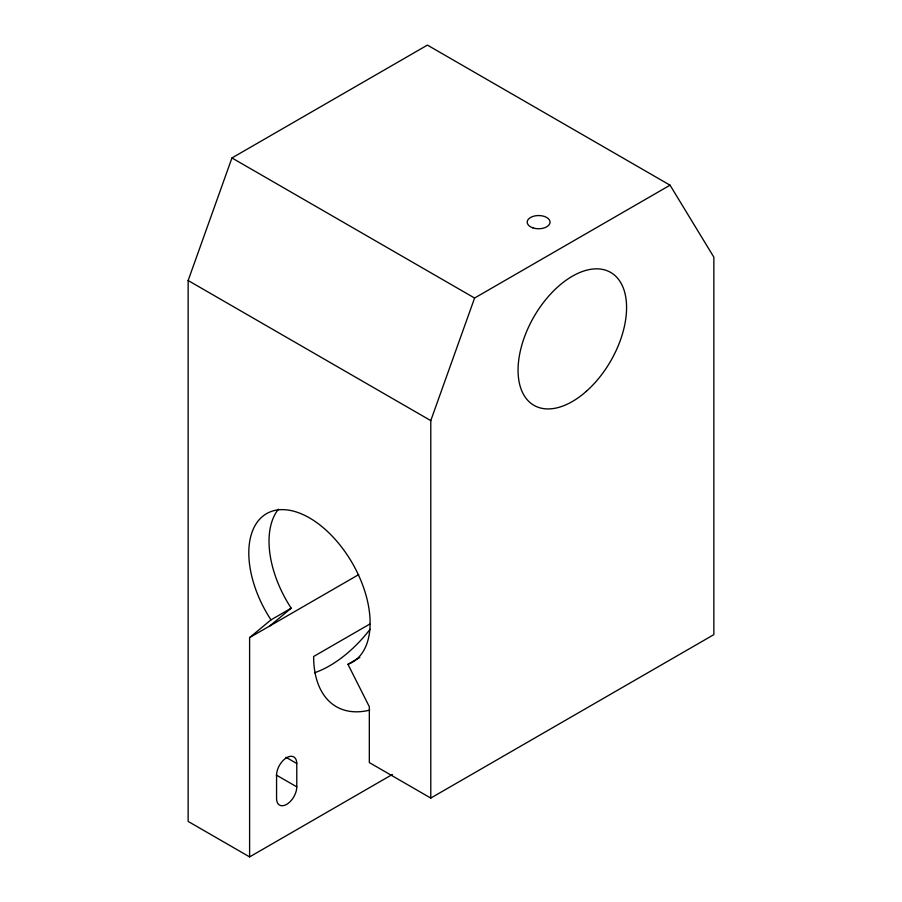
<?xml version="1.0" encoding="UTF-8"?>
<svg xmlns="http://www.w3.org/2000/svg" width="902" height="902" viewBox="0 0 902 902"><rect width="100%" height="100%" fill="white"/><g stroke="black" fill="none" stroke-linecap="round" stroke-linejoin="round"><path stroke-width="1.35" d="M188.146 280.522L231.949 157.951L427.413 45.1L670.051 185.181L713.854 257.171L713.854 634.636L430.784 798.067L369.324 762.585L369.324 706.717L347.947 664.3A85.78 49.531 60 0 0 353.731 565.622A85.78 49.531 60 0 0 265.188 514.49A85.78 49.531 60 0 0 270.983 619.866L249.606 637.601L249.606 856.9L188.146 821.418L188.146 280.522L430.784 420.614L430.784 798.067M430.784 420.614L474.587 298.032L670.051 185.181M269.822 625.932L291.199 608.185A85.78 49.531 60 0 1 278.436 509.202M270.983 619.866L291.199 608.185M249.606 637.601L358.658 574.642M369.696 624.128L313.625 656.498A109.616 63.287 -60 0 0 369.696 710.133M347.947 664.3L359.842 657.434M249.606 856.9L392.359 774.48M231.949 157.951L474.587 298.032M285.934 757.252L296.781 763.509L296.781 786.86A14.297 8.253 -60 0 1 286.667 804.37A14.297 8.253 -60 0 1 276.564 798.529L276.564 775.179A14.297 8.253 -60 0 1 286.667 757.669A14.297 8.253 -60 0 1 296.781 763.509M276.294 775.032L296.781 786.86M370.079 629.314A109.616 63.287 -60 0 1 314.539 672.779M586.356 391.299A76.726 44.299 -60 0 0 610.688 272.438A76.726 44.299 -60 0 0 519.913 352.93A76.726 44.299 -60 0 0 586.356 391.299M532.902 227.868A11.433 6.607 0 0 0 550.062 222.151A11.433 6.607 0 0 0 532.902 216.435A11.433 6.607 0 0 0 532.902 227.868"/></g></svg>
